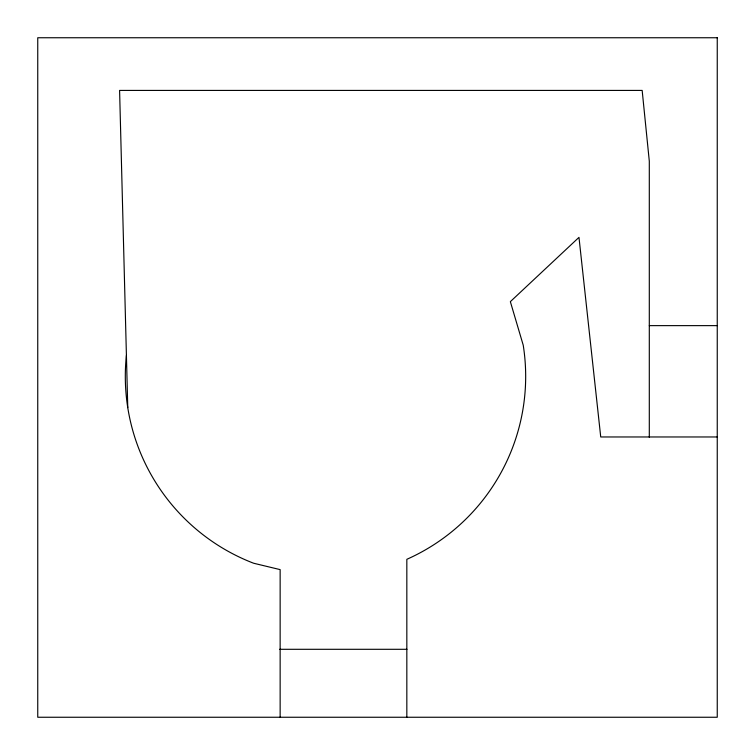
<?xml version="1.0" encoding="UTF-8"?>
<svg xmlns="http://www.w3.org/2000/svg" width="755" height="755" viewBox="0 0 755 755"><rect width="100%" height="100%" fill="white"/><g stroke="black" fill="none" stroke-linecap="round" stroke-linejoin="round"><path stroke-width="1.13" d="M649.3 325.632L717.25 325.632M717.25 436.966L600.735 436.966L578.981 237.363L510.352 301.651L523.224 345.177A200.179 200.179 0 0 1 406.832 559.313L406.832 717.25M279.699 649.3L406.954 649.3M127.765 407.625L119.592 90.421L642.165 90.421L649.3 161.174L649.3 437.249M280.143 717.25L280.143 569.619L253.671 563.249A200.179 200.179 0 0 1 126.415 355.388M717.25 37.75L37.75 37.75L37.75 717.25L717.25 717.25L717.25 37.75"/></g></svg>
